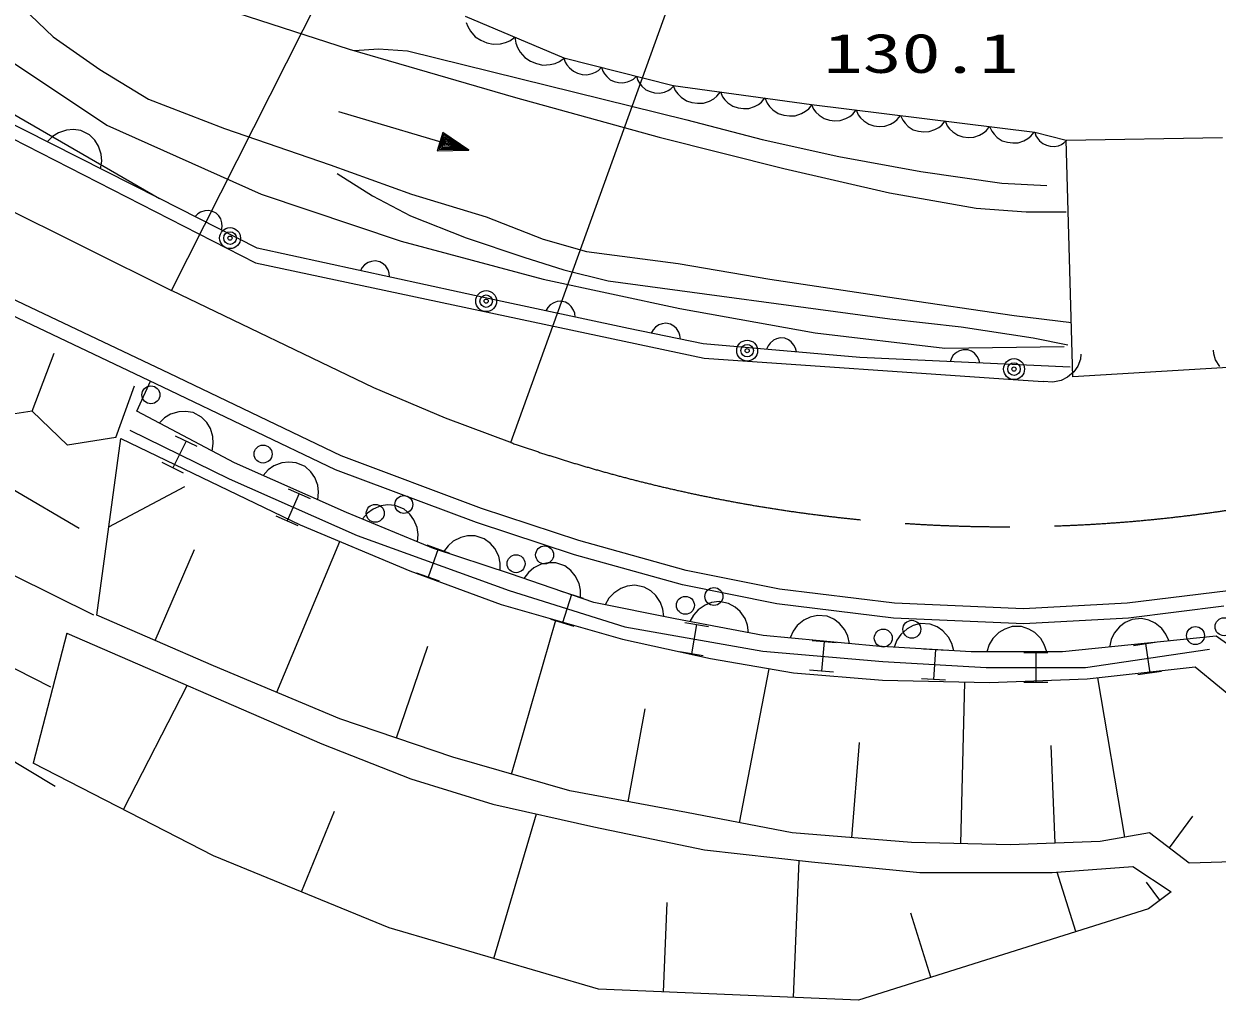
# Model space of a CAD drawing. Units: millimetres, scale not verified. Extents: x 40000 to 680000, y 20000 to 380000.
# Drawn here: x 168608 to 208512, y 246899 to 279552 of the extents above; entities that cross this region are included whole.
import ezdxf
from ezdxf.enums import TextEntityAlignment as Align

# ---------------------------------------------------------------- set-up
doc = ezdxf.new("R2010")
doc.units = ezdxf.units.MM
doc.header["$LTSCALE"] = 1000
doc.linetypes.add('CHAIN', pattern=[18.5, 12, -1.5, 3.5, -1.5])
for name, color, linetype, lineweight in [('M-BGD', 7, 'Continuous', 25), ('M-BMK', 2, 'CHAIN', 13), ('M-STR-HTXT', 7, 'Continuous', 13)]:
    doc.layers.add(name, color=color, linetype=linetype, lineweight=lineweight)
doc.styles.add('ＭＳ ゴシック', font='')
doc.styles.get('ＭＳ ゴシック').set_extended_font_data('MS Gothic')

msp = doc.modelspace()

# ---------------------------------------------------------------- linework, layer by layer
at = {"layer": 'M-BGD'}
for p, q in [((168317, 280336), (169590, 279121)), ((174627, 280273), (179490, 278710)), ((183369, 279810), (186669, 278420)), ((173142, 273711), (161702, 279501)), ((183399, 279602), (183456, 279461)), ((183456, 279461), (183547, 279305)), ((161614, 279092), (176349, 271560)), ((169590, 279121), (171153, 278021)), ((183547, 279305), (183704, 279122)), ((183704, 279122), (183889, 279005)), ((183889, 279005), (184089, 278921)), ((184717, 278930), (184859, 278987)), ((184859, 278987), (185028, 279111)), ((185028, 279111), (185058, 278904)), ((179490, 278710), (185048, 277089)), ((184089, 278921), (184302, 278870)), ((184302, 278870), (184543, 278886)), ((184543, 278886), (184717, 278930)), ((185058, 278904), (185115, 278762)), ((185115, 278762), (185206, 278607)), ((185206, 278607), (185363, 278423)), ((168259, 278252), (171385, 276168)), ((185363, 278423), (185548, 278306)), ((185548, 278306), (185747, 278223)), ((185747, 278223), (185961, 278172)), ((185961, 278172), (186202, 278188)), ((186202, 278188), (186376, 278231)), ((186376, 278231), (186518, 278289)), ((186518, 278289), (186687, 278413)), ((186669, 278420), (190316, 277494)), ((186669, 278420), (186713, 278275)), ((186713, 278275), (186769, 278180)), ((186769, 278180), (186851, 278079)), ((171153, 278021), (172774, 277036)), ((186851, 278079), (186983, 277965)), ((186983, 277965), (187127, 277902)), ((187127, 277902), (187279, 277863)), ((187279, 277863), (187436, 277850)), ((187436, 277850), (187607, 277887)), ((187607, 277887), (187727, 277937)), ((187727, 277937), (187821, 277994)), ((187821, 277994), (187929, 278100)), ((187929, 278100), (187969, 277966)), ((187969, 277966), (188021, 277879)), ((188021, 277879), (188097, 277786)), ((188097, 277786), (188219, 277680)), ((188993, 277707), (189092, 277805)), ((189092, 277805), (189136, 277660)), ((188219, 277680), (188352, 277622)), ((188352, 277622), (188492, 277586)), ((188492, 277586), (188637, 277574)), ((188637, 277574), (188795, 277608)), ((188795, 277608), (188905, 277654)), ((188905, 277654), (188993, 277707)), ((189136, 277660), (189192, 277565)), ((189192, 277565), (189274, 277464)), ((189274, 277464), (189406, 277350)), ((189406, 277350), (189551, 277286)), ((190150, 277322), (190245, 277378)), ((190245, 277378), (190352, 277485)), ((190316, 277494), (194948, 276857)), ((190316, 277494), (190390, 277323)), ((166889, 277324), (173142, 273711)), ((172774, 277036), (175322, 276052)), ((185048, 277089), (189853, 275757)), ((189551, 277286), (189702, 277248)), ((189702, 277248), (189859, 277235)), ((189859, 277235), (190030, 277272)), ((190030, 277272), (190150, 277322)), ((190390, 277323), (190472, 277214)), ((190472, 277214), (190585, 277102)), ((190585, 277102), (190763, 276981)), ((190763, 276981), (190948, 276923)), ((191333, 276902), (191537, 276971)), ((191537, 276971), (191676, 277049)), ((191676, 277049), (191785, 277131)), ((191785, 277131), (191901, 277276)), ((191901, 277276), (191970, 277115)), ((191970, 277115), (192047, 277014)), ((192047, 277014), (192154, 276908)), ((193176, 276859), (193278, 276936)), ((193278, 276936), (193387, 277072)), ((193387, 277072), (193461, 276900)), ((179129, 276624), (183484, 275322)), ((190948, 276923), (191139, 276897)), ((191139, 276897), (191333, 276902)), ((192154, 276908), (192320, 276795)), ((192320, 276795), (192494, 276741)), ((192494, 276741), (192672, 276716)), ((192672, 276716), (192855, 276721)), ((192855, 276721), (193045, 276786)), ((193045, 276786), (193176, 276859)), ((193461, 276900), (193543, 276792)), ((193543, 276792), (193657, 276680)), ((193657, 276680), (193834, 276558)), ((193834, 276558), (194020, 276500)), ((194404, 276480), (194608, 276549)), ((194608, 276549), (194748, 276626)), ((194748, 276626), (194856, 276709)), ((194856, 276709), (194973, 276854)), ((194948, 276857), (202416, 275931)), ((194948, 276857), (195019, 276697)), ((195019, 276697), (195097, 276597)), ((195097, 276597), (195205, 276493)), ((196329, 276535), (196437, 276673)), ((196437, 276673), (196507, 276513)), ((171385, 276168), (176538, 273852)), ((194020, 276500), (194210, 276474)), ((194210, 276474), (194404, 276480)), ((195205, 276493), (195373, 276381)), ((195373, 276381), (195548, 276330)), ((195548, 276330), (195726, 276307)), ((195726, 276307), (195908, 276315)), ((195908, 276315), (196098, 276382)), ((196098, 276382), (196228, 276457)), ((196228, 276457), (196329, 276535)), ((196507, 276513), (196586, 276412)), ((196586, 276412), (196694, 276308)), ((196694, 276308), (196861, 276197)), ((196861, 276197), (197036, 276145)), ((197036, 276145), (197215, 276123)), ((197397, 276130), (197587, 276198)), ((197587, 276198), (197717, 276272)), ((197717, 276272), (197817, 276350)), ((197817, 276350), (197925, 276488)), ((197925, 276488), (197996, 276328)), ((197996, 276328), (198074, 276228)), ((198074, 276228), (198182, 276124)), ((199206, 276087), (199306, 276166)), ((199306, 276166), (199414, 276303)), ((199414, 276303), (199485, 276144)), ((199485, 276144), (199563, 276043)), ((169569, 275788), (169389, 275610)), ((169766, 275912), (169569, 275788)), ((170035, 276001), (169766, 275912)), ((170268, 276017), (170035, 276001)), ((170518, 275980), (170268, 276017)), ((170804, 275836), (170518, 275980)), ((170982, 275656), (170804, 275836)), ((175322, 276052), (178853, 274836)), ((182618, 275915), (182434, 275301)), ((182639, 275846), (182490, 275347)), ((182660, 275777), (182545, 275394)), ((183484, 275322), (182618, 275915)), ((183369, 275356), (182639, 275846)), ((183254, 275390), (182660, 275777)), ((189853, 275757), (194022, 274715)), ((197215, 276123), (197397, 276130)), ((198182, 276124), (198350, 276012)), ((198350, 276012), (198525, 275960)), ((198525, 275960), (198703, 275938)), ((198703, 275938), (198886, 275946)), ((198886, 275946), (199075, 276013)), ((199075, 276013), (199206, 276087)), ((199563, 276043), (199671, 275939)), ((199671, 275939), (199838, 275828)), ((199838, 275828), (200013, 275776)), ((200013, 275776), (200192, 275753)), ((200192, 275753), (200374, 275761)), ((200374, 275761), (200564, 275828)), ((200564, 275828), (200694, 275903)), ((200694, 275903), (200795, 275981)), ((200795, 275981), (200902, 276119)), ((200902, 276119), (200973, 275959)), ((200973, 275959), (201051, 275858)), ((201051, 275858), (201159, 275754)), ((201159, 275754), (201327, 275643)), ((202183, 275718), (202283, 275796)), ((202283, 275796), (202391, 275934)), ((202416, 275931), (203460, 275663)), ((202416, 275931), (202453, 275808)), ((202453, 275808), (202500, 275728)), ((203460, 275663), (208693, 275755)), ((171106, 275459), (170982, 275656)), ((171194, 275190), (171106, 275459)), ((182490, 275347), (183369, 275356)), ((182545, 275394), (183254, 275390)), ((182681, 275708), (182601, 275440)), ((182601, 275440), (183139, 275425)), ((182702, 275639), (182656, 275486)), ((182656, 275486), (183024, 275459)), ((183139, 275425), (182681, 275708)), ((183024, 275459), (182702, 275639)), ((182723, 275570), (182712, 275532)), ((182712, 275532), (182871, 275505)), ((182871, 275505), (182723, 275570)), ((201327, 275643), (201502, 275591)), ((201502, 275591), (201681, 275569)), ((201681, 275569), (201863, 275576)), ((201863, 275576), (202053, 275644)), ((202053, 275644), (202183, 275718)), ((202500, 275728), (202569, 275642)), ((202569, 275642), (202680, 275545)), ((202680, 275545), (202803, 275491)), ((202803, 275491), (202931, 275458)), ((202931, 275458), (203064, 275446)), ((203064, 275446), (203208, 275477)), ((203208, 275477), (203310, 275519)), ((203310, 275519), (203390, 275567)), ((203390, 275567), (203482, 275657)), ((203691, 267743), (203460, 275663)), ((171174, 274707), (171211, 274957)), ((171211, 274957), (171194, 275190)), ((182434, 275301), (183484, 275322)), ((178853, 274836), (181574, 273852)), ((194022, 274715), (197553, 273905)), ((176538, 273852), (181227, 272289)), ((181574, 273852), (184064, 273100)), ((197553, 273905), (200448, 273384)), ((176411, 272050), (173142, 273711)), ((200448, 273384), (202127, 273268)), ((173473, 267857), (161902, 273341)), ((174421, 273196), (174331, 273107)), ((174519, 273258), (174421, 273196)), ((174654, 273302), (174519, 273258)), ((174770, 273310), (174654, 273302)), ((174895, 273291), (174770, 273310)), ((175038, 273219), (174895, 273291)), ((175127, 273129), (175038, 273219)), ((175189, 273030), (175127, 273129)), ((175233, 272896), (175189, 273030)), ((184064, 273100), (185974, 272347)), ((202127, 273268), (203458, 273268)), ((173259, 267405), (161688, 272889)), ((175222, 272654), (175241, 272779)), ((175241, 272779), (175233, 272896)), ((181227, 272289), (185974, 271015)), ((185974, 272347), (187422, 271942)), ((184285, 270336), (176411, 272050)), ((187422, 271942), (190490, 271536)), ((176349, 271560), (191359, 268371)), ((179924, 271408), (179860, 271300)), ((180004, 271493), (179924, 271408)), ((180123, 271570), (180004, 271493)), ((180233, 271607), (180123, 271570)), ((180359, 271621), (180233, 271607)), ((180516, 271587), (180359, 271621)), ((180624, 271522), (180516, 271587)), ((180709, 271442), (180624, 271522)), ((180786, 271323), (180709, 271442)), ((190490, 271536), (193558, 271015)), ((180823, 271213), (180786, 271323)), ((180837, 271087), (180823, 271213)), ((185974, 271015), (190548, 270031)), ((193558, 271015), (197785, 270379)), ((188824, 269364), (184285, 270336)), ((186328, 270226), (186209, 270149)), ((186438, 270264), (186328, 270226)), ((186564, 270278), (186438, 270264)), ((186721, 270244), (186564, 270278)), ((186830, 270180), (186721, 270244)), ((186915, 270100), (186830, 270180)), ((197785, 270379), (201722, 269800)), ((186130, 270064), (186065, 269955)), ((186209, 270149), (186130, 270064)), ((186992, 269981), (186915, 270100)), ((187029, 269871), (186992, 269981)), ((187043, 269745), (187029, 269871)), ((190548, 270031), (195064, 269221)), ((201722, 269800), (203638, 269568)), ((191325, 268854), (188824, 269364)), ((189726, 269404), (189648, 269318)), ((189844, 269482), (189726, 269404)), ((189954, 269521), (189844, 269482)), ((190080, 269537), (189954, 269521)), ((190237, 269505), (190080, 269537)), ((190346, 269441), (190237, 269505)), ((190432, 269363), (190346, 269441)), ((190510, 269245), (190432, 269363)), ((189648, 269318), (189584, 269209)), ((190549, 269135), (190510, 269245)), ((190564, 269009), (190549, 269135)), ((193671, 268968), (193563, 268877)), ((193776, 269019), (193671, 268968)), ((193899, 269048), (193776, 269019)), ((194058, 269034), (193899, 269048)), ((194174, 268984), (194058, 269034)), ((194269, 268915), (194174, 268984)), ((195064, 269221), (199406, 268700)), ((196559, 268391), (191325, 268854)), ((193494, 268783), (193444, 268667)), ((193563, 268877), (193494, 268783)), ((194360, 268807), (194269, 268915)), ((194410, 268702), (194360, 268807)), ((194440, 268579), (194410, 268702)), ((199406, 268700), (203401, 268758)), ((199794, 268562), (199689, 268467)), ((199896, 268618), (199794, 268562)), ((200018, 268652), (199896, 268618)), ((200178, 268645), (200018, 268652)), ((200296, 268599), (200178, 268645)), ((200393, 268535), (200296, 268599)), ((208401, 268515), (208391, 268635)), ((168890, 266595), (169625, 268542)), ((191359, 268371), (201695, 267656)), ((203598, 268067), (196559, 268391)), ((199624, 268370), (199579, 268252)), ((199689, 268467), (199624, 268370)), ((200488, 268430), (200393, 268535)), ((200544, 268328), (200488, 268430)), ((200578, 268206), (200544, 268328)), ((203948, 268342), (203852, 268108)), ((203959, 268502), (203948, 268342)), ((208457, 268319), (208401, 268515)), ((208597, 268090), (208457, 268319)), ((179221, 265101), (173473, 267857)), ((203718, 267917), (203505, 267731)), ((209064, 268067), (203691, 267743)), ((203852, 268108), (203718, 267917)), ((171683, 265713), (172308, 267440)), ((172381, 266595), (172838, 267605)), ((179025, 264640), (173259, 267405)), ((201695, 267656), (202693, 267587)), ((203012, 267565), (202693, 267587)), ((203297, 267626), (203012, 267565)), ((203505, 267731), (203297, 267626)), ((168890, 266595), (166364, 266227)), ((170066, 265455), (168890, 266595)), ((175652, 264867), (172381, 266595)), ((173785, 266577), (173515, 266494)), ((174018, 266590), (173785, 266577)), ((174267, 266549), (174018, 266590)), ((173315, 266373), (173132, 266198)), ((173515, 266494), (173315, 266373)), ((174550, 266399), (174267, 266549)), ((174725, 266216), (174550, 266399)), ((174846, 266017), (174725, 266216)), ((172149, 265964), (175474, 264335)), ((173672, 265774), (174391, 265422)), ((174929, 265747), (174846, 266017)), ((171683, 265713), (170066, 265455)), ((171049, 259773), (171854, 265687)), ((171854, 265687), (177849, 262791)), ((174031, 265598), (173592, 264700)), ((174901, 265264), (174942, 265514)), ((174942, 265514), (174929, 265747)), ((183913, 263345), (179221, 265101)), ((173951, 264524), (173232, 264876)), ((179400, 263214), (175652, 264867)), ((176781, 264632), (176611, 264444)), ((176972, 264766), (176781, 264632)), ((177235, 264868), (176972, 264766)), ((177467, 264897), (177235, 264868)), ((177719, 264874), (177467, 264897)), ((178012, 264745), (177719, 264874)), ((178199, 264574), (178012, 264745)), ((178333, 264384), (178199, 264574)), ((183747, 262873), (179025, 264640)), ((175474, 264335), (179750, 262435)), ((178436, 264120), (178333, 264384)), ((171451, 262730), (173986, 264078)), ((177815, 263842), (177409, 262928)), ((177450, 264004), (178181, 263679)), ((178465, 263889), (178436, 264120)), ((178441, 263637), (178465, 263889)), ((180545, 263429), (180283, 263322)), ((180776, 263463), (180545, 263429)), ((181028, 263444), (180776, 263463)), ((181323, 263321), (181028, 263444)), ((177775, 262765), (177044, 263090)), ((182303, 262001), (179400, 263214)), ((180095, 263183), (179929, 262993)), ((180283, 263322), (180095, 263183)), ((181514, 263154), (181323, 263321)), ((181652, 262967), (181514, 263154)), ((187163, 262270), (183913, 263345)), ((177849, 262791), (181510, 261262)), ((181760, 262705), (181652, 262967)), ((181793, 262474), (181760, 262705)), ((187018, 261791), (183747, 262873)), ((177064, 257198), (179175, 262237)), ((179750, 262435), (184840, 260602)), ((181775, 262222), (181793, 262474)), ((182967, 262246), (182791, 262094)), ((183219, 262374), (182967, 262246)), ((183447, 262425), (183219, 262374)), ((183700, 262426), (183447, 262425)), ((184004, 262327), (183700, 262426)), ((184207, 262176), (184004, 262327)), ((184359, 261999), (184207, 262176)), ((190754, 261274), (187163, 262270)), ((173000, 258928), (174317, 261968)), ((182088, 262124), (182841, 261853)), ((182465, 261989), (182126, 261048)), ((184876, 261156), (182303, 262001)), ((182791, 262094), (182640, 261891)), ((184487, 261747), (184359, 261999)), ((190638, 260787), (187018, 261791)), ((184539, 261519), (184487, 261747)), ((184540, 261266), (184539, 261519)), ((185912, 261478), (185658, 261353)), ((186140, 261527), (185912, 261478)), ((186393, 261525), (186140, 261527)), ((186696, 261421), (186393, 261525)), ((186897, 261268), (186696, 261421)), ((181510, 261262), (184568, 260135)), ((182502, 260912), (181750, 261183)), ((187669, 260200), (184876, 261156)), ((185480, 261203), (185326, 261002)), ((185658, 261353), (185480, 261203)), ((187047, 261089), (186897, 261268)), ((187172, 260835), (187047, 261089)), ((193873, 260645), (190754, 261274)), ((184840, 260602), (188709, 259380)), ((186544, 260589), (187307, 260348)), ((187220, 260607), (187172, 260835)), ((187218, 260354), (187220, 260607)), ((188568, 260671), (188332, 260515)), ((188787, 260749), (188568, 260671)), ((189039, 260780), (188787, 260749)), ((189352, 260716), (189039, 260780)), ((189572, 260590), (189352, 260716)), ((189744, 260433), (189572, 260590)), ((193793, 260151), (190638, 260787)), ((197726, 260173), (193873, 260645)), ((208881, 260592), (205500, 260173)), ((186925, 260468), (186624, 259515)), ((190388, 259649), (187669, 260200)), ((188175, 260343), (188048, 260123)), ((188332, 260515), (188175, 260343)), ((189900, 260197), (189744, 260433)), ((189978, 259977), (189900, 260197)), ((191605, 260194), (191386, 260113)), ((191856, 260229), (191605, 260194)), ((192170, 260170), (191856, 260229)), ((184568, 260135), (188631, 258968)), ((190009, 259726), (189978, 259977)), ((190998, 259779), (190875, 259558)), ((191153, 259953), (190998, 259779)), ((191386, 260113), (191153, 259953)), ((192391, 260047), (192170, 260170)), ((192566, 259892), (192391, 260047)), ((192726, 259659), (192566, 259892)), ((197685, 259674), (193793, 260151)), ((202040, 259990), (197726, 260173)), ((205500, 260173), (202040, 259990)), ((208740, 260071), (205544, 259675)), ((174952, 258083), (171049, 259773)), ((184909, 254462), (186396, 259610)), ((187006, 259394), (186243, 259635)), ((188709, 259380), (193324, 258566)), ((193328, 259098), (190388, 259649)), ((190709, 259535), (191497, 259396)), ((191103, 259466), (190930, 258481)), ((192807, 259440), (192726, 259659)), ((192841, 259189), (192807, 259440)), ((194472, 259431), (194334, 259243)), ((194691, 259611), (194472, 259431)), ((194901, 259711), (194691, 259611)), ((195148, 259768), (194901, 259711)), ((195466, 259738), (195148, 259768)), ((195697, 259636), (195466, 259738)), ((195885, 259497), (195697, 259636)), ((196065, 259279), (195885, 259497)), ((202043, 259489), (197685, 259674)), ((198351, 259426), (198145, 259318)), ((198595, 259492), (198351, 259426)), ((198915, 259473), (198595, 259492)), ((199150, 259380), (198915, 259473)), ((199342, 259248), (199150, 259380)), ((201652, 259392), (201412, 259312)), ((201972, 259392), (201652, 259392)), ((202212, 259312), (201972, 259392)), ((205544, 259675), (202043, 259489)), ((205248, 259387), (205069, 259168)), ((205436, 259526), (205248, 259387)), ((205666, 259629), (205436, 259526)), ((205985, 259661), (205666, 259629)), ((206232, 259606), (205985, 259661)), ((206442, 259506), (206232, 259606)), ((206661, 259327), (206442, 259506)), ((170043, 259170), (168917, 254824)), ((170043, 259170), (178573, 255468)), ((197126, 258736), (193328, 259098)), ((194334, 259243), (194232, 259012)), ((196166, 259069), (196065, 259279)), ((196223, 258822), (196166, 259069)), ((197933, 259130), (197802, 258937)), ((198145, 259318), (197933, 259130)), ((199531, 259037), (199342, 259248)), ((199639, 258830), (199531, 259037)), ((201012, 258992), (200892, 258792)), ((201212, 259192), (201012, 258992)), ((201412, 259312), (201212, 259192)), ((202412, 259192), (202212, 259312)), ((202612, 258992), (202412, 259192)), ((202732, 258792), (202612, 258992)), ((208482, 259067), (203337, 258552)), ((205069, 259168), (204970, 258957)), ((206801, 259140), (206661, 259327)), ((206904, 258909), (206801, 259140)), ((211201, 257119), (208482, 259067)), ((181067, 255669), (182112, 258738)), ((188631, 258968), (191568, 258325)), ((194970, 258928), (195767, 258861)), ((195368, 258895), (195284, 257898)), ((200287, 258552), (197126, 258736)), ((197802, 258937), (197708, 258702)), ((198689, 258648), (199488, 258601)), ((199088, 258624), (199030, 257626)), ((199705, 258586), (199639, 258830)), ((200892, 258792), (200812, 258552)), ((202812, 258552), (202732, 258792)), ((204115, 258023), (208255, 258634)), ((204970, 258957), (204914, 258710)), ((205717, 258765), (206508, 258882)), ((206112, 258823), (206258, 257834)), ((191324, 258411), (190536, 258550)), ((191568, 258325), (194344, 257842)), ((193324, 258566), (197328, 258227)), ((197328, 258227), (200790, 258023)), ((203337, 258552), (200287, 258552)), ((202053, 258523), (202853, 258523)), ((202453, 258523), (202453, 257523)), ((179176, 256313), (174952, 258083)), ((192534, 252833), (193529, 257984)), ((194344, 257842), (197321, 257601)), ((195683, 257864), (194885, 257932)), ((200790, 258023), (204115, 258023)), ((204161, 257641), (207782, 258043)), ((206654, 257892), (205863, 257775)), ((207782, 258043), (210960, 255428)), ((171934, 253275), (174064, 257425)), ((197321, 257601), (200902, 257520)), ((199429, 257602), (198630, 257649)), ((199937, 252129), (200069, 257539)), ((200902, 257520), (204161, 257641)), ((202853, 257523), (202053, 257523)), ((205428, 252350), (204518, 257680)), ((188812, 253537), (189389, 256646)), ((182958, 255026), (179176, 256313)), ((178573, 255468), (181550, 254301)), ((196295, 252330), (196553, 255521)), ((203095, 252149), (202964, 255416)), ((186861, 253899), (182958, 255026)), ((174952, 251727), (168917, 254824)), ((181550, 254301), (184286, 253457)), ((190763, 253175), (186861, 253899)), ((184286, 253457), (187665, 252692)), ((177889, 250520), (178997, 253215)), ((184326, 248287), (185745, 253127)), ((194304, 252491), (190763, 253175)), ((206917, 251988), (207702, 253054)), ((187665, 252692), (191367, 251928)), ((198287, 252169), (194304, 252491)), ((204604, 252209), (201586, 252089)), ((206253, 252491), (204604, 252209)), ((207581, 251485), (206253, 252491)), ((191367, 251928), (194948, 251525)), ((201586, 252089), (198287, 252169)), ((180826, 249313), (174952, 251727)), ((194344, 246989), (194535, 251572)), ((194948, 251525), (198569, 251163)), ((210276, 251566), (207581, 251485)), ((198569, 251163), (202994, 251163)), ((202994, 251163), (205690, 251364)), ((203789, 249192), (203163, 251176)), ((205690, 251364), (206977, 250520)), ((206595, 250238), (206146, 250848)), ((206977, 250520), (206213, 249956)), ((189999, 247170), (190124, 250168)), ((206213, 249956), (196517, 246899)), ((198941, 247663), (198264, 249808)), ((187826, 247261), (180826, 249313)), ((196517, 246899), (187826, 247261))]:
    msp.add_line(p, q, dxfattribs=at)
for points in [[(113572, 283544), (115718, 282907), (118169, 282061), (127252, 278716), (129540, 277811), (132102, 276682), (134696, 275581), (137497, 274505), (140575, 273306), (143889, 271899), (152756, 268127), (161537, 264176), (164836, 262734), (168265, 261117), (170936, 259784)], [(179664, 278657), (180463, 278714), (181439, 278647), (190780, 276342), (193295, 275682), (195862, 275120), (198607, 274611), (201309, 274222), (202822, 274142)], [(136612, 277184), (145567, 273592), (154580, 270080), (163537, 266239), (165784, 265226), (168220, 264001), (170460, 262679)], [(179085, 274547), (180270, 273796), (181533, 273127), (183395, 272398), (185329, 271750), (186663, 271324), (188144, 270960), (197562, 269685), (199949, 269421), (202358, 269045), (203516, 268815)], [(169509, 257367), (160943, 261731), (152434, 266044), (143764, 270207), (140694, 271622), (137381, 273031)], [(134315, 272056), (143037, 268258), (151733, 263920), (154876, 262382), (158064, 260709), (162108, 258495), (166164, 256157), (169656, 254056)]]:
    msp.add_lwpolyline(points, dxfattribs=at)
for centre, radius in [((175503, 272386), 350), ((175503, 272386), 210), ((175503, 272386), 70), ((184067, 270278), 350), ((184067, 270278), 210), ((184067, 270278), 70), ((192796, 268622), 350), ((192796, 268622), 210), ((192796, 268622), 70), ((201720, 268005), 350), ((201720, 268005), 210), ((201720, 268005), 70), ((172856, 267144), 300), ((176607, 265163), 300), ((181314, 263476), 300), ((180359, 263181), 300), ((185066, 261495), 300), ((186022, 261790), 300), ((191684, 260399), 300), ((190729, 260104), 300), ((198302, 259303), 300), ((207787, 259092), 300), ((208742, 259388), 300), ((197347, 259008), 300)]:
    msp.add_circle(centre, radius, dxfattribs=at)
at = {"layer": 'M-BMK'}
msp.add_line((164454, 275155), (173550, 270632), dxfattribs=at)
msp.add_lwpolyline([(184948, 265522), (182703, 266368), (180309, 267382), (173550, 270632)], dxfattribs=at)
msp.add_arc((201432, 312732), 50000, 250.6855, 292.7004, dxfattribs=at)
at = {"layer": 'M-STR-HTXT'}
for p, q in [((173550, 270632), (186512, 296331)), ((184894, 265546), (194566, 292379))]:
    msp.add_line(p, q, dxfattribs=at)

# ---------------------------------------------------------------- texts
at = {"layer": 'M-BGD', "style": 'ＭＳ ゴシック', "width": 1.45}
msp.add_text('130.1', height=1320, dxfattribs=at).set_placement((195357, 277515), align=Align.BOTTOM_LEFT)

doc.saveas('drawing.dxf')
